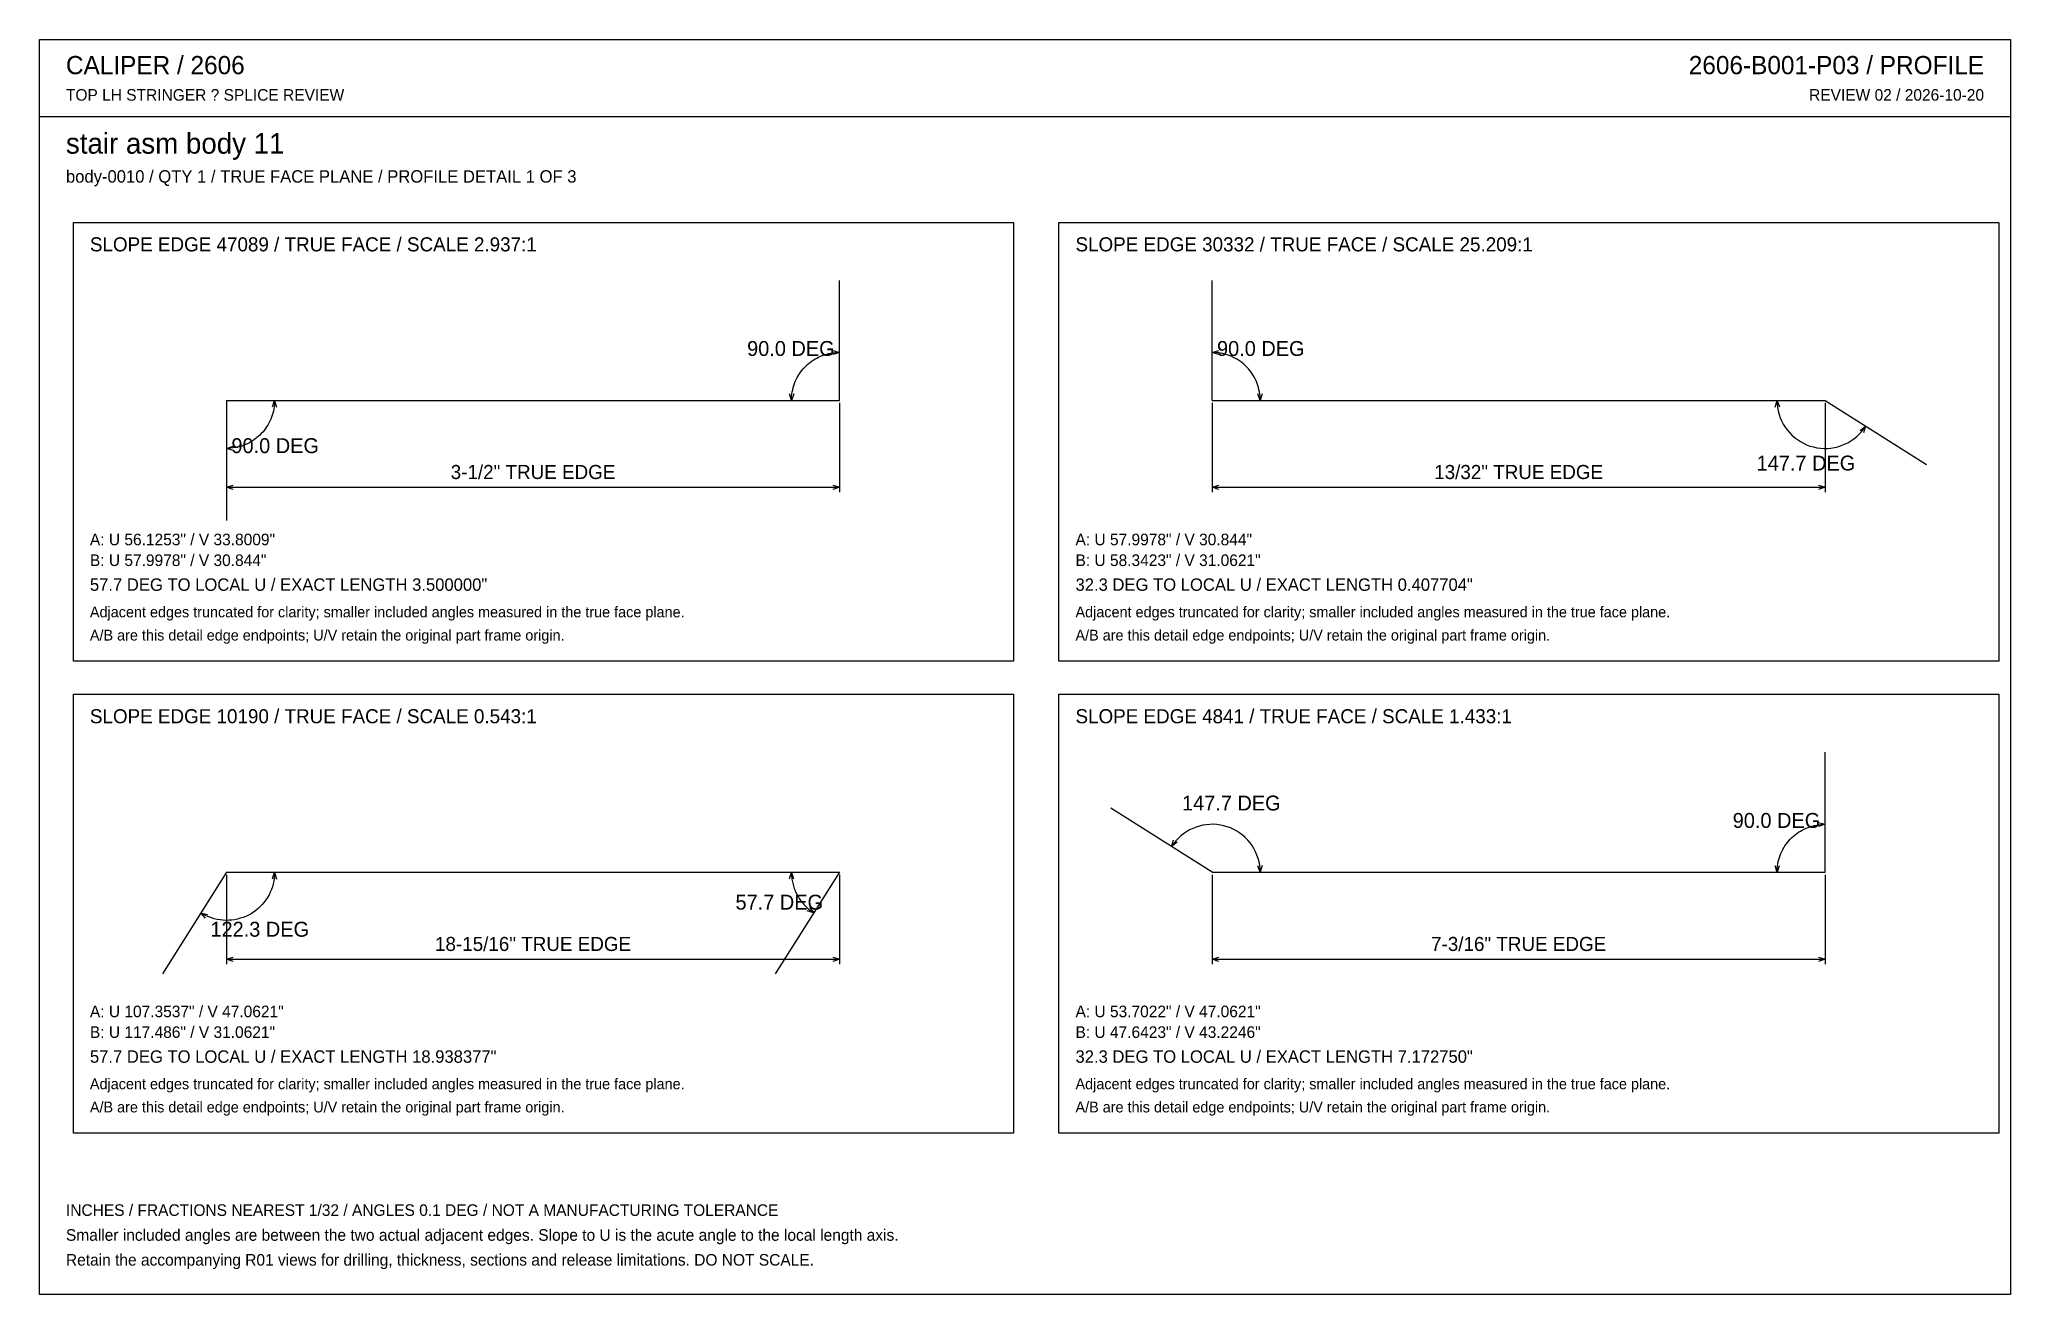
# Model space of a CAD drawing. Header units: inches. Extents: x 0.5 to 33.5, y 0.5 to 21.5.
import ezdxf
from ezdxf.enums import TextEntityAlignment as Align

# ---------------------------------------------------------------- set-up
doc = ezdxf.new("R2010")
doc.units = ezdxf.units.IN
doc.header["$MEASUREMENT"] = 0

msp = doc.modelspace()

# ---------------------------------------------------------------- linework, layer by layer
at = {"layer": 'ANNOTATION'}
for p, q in [((13.507, 16.182), (13.539, 16.198)), ((13.539, 16.198), (13.572, 16.213)), ((13.572, 16.213), (13.606, 16.226)), ((13.606, 16.226), (13.64, 16.238)), ((13.64, 16.238), (13.675, 16.249)), ((13.675, 16.249), (13.71, 16.258)), ((13.71, 16.258), (13.745, 16.265)), ((13.745, 16.265), (13.781, 16.27)), ((13.777, 16.31), (13.889, 16.278)), ((13.889, 16.278), (13.779, 16.241)), ((13.781, 16.27), (13.817, 16.275)), ((13.817, 16.275), (13.853, 16.277)), ((13.853, 16.277), (13.889, 16.278)), ((20.139, 16.278), (20.251, 16.31)), ((20.175, 16.277), (20.139, 16.278)), ((20.249, 16.241), (20.139, 16.278)), ((20.211, 16.275), (20.175, 16.277)), ((20.247, 16.27), (20.211, 16.275)), ((20.283, 16.265), (20.247, 16.27)), ((20.318, 16.258), (20.283, 16.265)), ((20.353, 16.249), (20.318, 16.258)), ((20.388, 16.238), (20.353, 16.249)), ((20.422, 16.226), (20.388, 16.238)), ((20.455, 16.213), (20.422, 16.226)), ((20.488, 16.198), (20.455, 16.213)), ((20.521, 16.182), (20.488, 16.198)), ((13.18, 15.854), (13.197, 15.885)), ((13.197, 15.885), (13.217, 15.916)), ((13.217, 15.916), (13.237, 15.946)), ((13.237, 15.946), (13.259, 15.974)), ((13.259, 15.974), (13.282, 16.002)), ((13.282, 16.002), (13.307, 16.029)), ((13.307, 16.029), (13.332, 16.054)), ((13.332, 16.054), (13.359, 16.079)), ((13.359, 16.079), (13.387, 16.102)), ((13.387, 16.102), (13.415, 16.124)), ((13.415, 16.124), (13.445, 16.145)), ((13.445, 16.145), (13.476, 16.164)), ((13.476, 16.164), (13.507, 16.182)), ((20.552, 16.164), (20.521, 16.182)), ((20.583, 16.145), (20.552, 16.164)), ((20.612, 16.124), (20.583, 16.145)), ((20.641, 16.102), (20.612, 16.124)), ((20.669, 16.079), (20.641, 16.102)), ((20.696, 16.054), (20.669, 16.079)), ((20.721, 16.029), (20.696, 16.054)), ((20.746, 16.002), (20.721, 16.029)), ((20.769, 15.974), (20.746, 16.002)), ((20.791, 15.946), (20.769, 15.974)), ((20.811, 15.916), (20.791, 15.946)), ((20.83, 15.885), (20.811, 15.916)), ((20.848, 15.854), (20.83, 15.885)), ((13.083, 15.472), (13.051, 15.584)), ((13.121, 15.583), (13.083, 15.472)), ((13.084, 15.508), (13.087, 15.544)), ((13.087, 15.544), (13.091, 15.58)), ((13.091, 15.58), (13.096, 15.616)), ((13.096, 15.616), (13.104, 15.651)), ((13.104, 15.651), (13.112, 15.687)), ((13.112, 15.687), (13.123, 15.721)), ((13.123, 15.721), (13.135, 15.755)), ((13.135, 15.755), (13.148, 15.789)), ((13.148, 15.789), (13.163, 15.822)), ((13.163, 15.822), (13.18, 15.854)), ((20.865, 15.822), (20.848, 15.854)), ((20.88, 15.789), (20.865, 15.822)), ((20.893, 15.755), (20.88, 15.789)), ((20.905, 15.721), (20.893, 15.755)), ((20.915, 15.687), (20.905, 15.721)), ((20.944, 15.472), (20.907, 15.583)), ((20.924, 15.651), (20.915, 15.687)), ((20.931, 15.616), (20.924, 15.651)), ((20.937, 15.58), (20.931, 15.616)), ((20.941, 15.544), (20.937, 15.58)), ((20.944, 15.508), (20.941, 15.544)), ((20.977, 15.584), (20.944, 15.472)), ((3.611, 15.431), (3.611, 13.931)), ((4.377, 15.223), (4.365, 15.189)), ((4.388, 15.258), (4.377, 15.223)), ((4.379, 15.362), (4.417, 15.472)), ((4.396, 15.293), (4.388, 15.258)), ((4.404, 15.328), (4.396, 15.293)), ((4.409, 15.364), (4.404, 15.328)), ((4.413, 15.4), (4.409, 15.364)), ((4.416, 15.436), (4.413, 15.4)), ((4.417, 15.472), (4.416, 15.436)), ((4.417, 15.472), (4.449, 15.36)), ((13.083, 15.472), (13.084, 15.508)), ((13.889, 15.431), (13.889, 13.931)), ((20.139, 15.431), (20.139, 13.931)), ((20.944, 15.472), (20.944, 15.508)), ((29.581, 15.36), (29.611, 15.472)), ((29.611, 15.472), (29.613, 15.413)), ((29.611, 15.472), (29.65, 15.362)), ((29.613, 15.413), (29.62, 15.354)), ((29.62, 15.354), (29.631, 15.296)), ((29.631, 15.296), (29.646, 15.238)), ((29.646, 15.238), (29.665, 15.182)), ((30.417, 15.431), (30.417, 13.931)), ((4.168, 14.89), (4.141, 14.866)), ((4.193, 14.916), (4.168, 14.89)), ((4.218, 14.942), (4.193, 14.916)), ((4.241, 14.97), (4.218, 14.942)), ((4.263, 14.999), (4.241, 14.97)), ((4.283, 15.028), (4.263, 14.999)), ((4.303, 15.059), (4.283, 15.028)), ((4.32, 15.09), (4.303, 15.059)), ((4.337, 15.123), (4.32, 15.09)), ((4.352, 15.156), (4.337, 15.123)), ((4.365, 15.189), (4.352, 15.156)), ((29.665, 15.182), (29.688, 15.128)), ((29.688, 15.128), (29.716, 15.075)), ((29.716, 15.075), (29.747, 15.025)), ((29.747, 15.025), (29.782, 14.977)), ((29.782, 14.977), (29.82, 14.931)), ((29.82, 14.931), (29.861, 14.889)), ((29.861, 14.889), (29.906, 14.85)), ((30.943, 14.862), (30.986, 14.903)), ((30.986, 14.903), (31.027, 14.946)), ((31.006, 14.969), (31.097, 15.041)), ((31.027, 14.946), (31.064, 14.992)), ((31.097, 15.041), (31.063, 14.93)), ((31.064, 14.992), (31.097, 15.041)), ((3.611, 14.667), (3.721, 14.704)), ((3.647, 14.667), (3.611, 14.667)), ((3.723, 14.634), (3.611, 14.667)), ((3.683, 14.67), (3.647, 14.667)), ((3.719, 14.674), (3.683, 14.67)), ((3.755, 14.68), (3.719, 14.674)), ((3.79, 14.687), (3.755, 14.68)), ((3.825, 14.696), (3.79, 14.687)), ((3.86, 14.706), (3.825, 14.696)), ((3.894, 14.718), (3.86, 14.706)), ((3.928, 14.731), (3.894, 14.718)), ((3.961, 14.746), (3.928, 14.731)), ((3.993, 14.763), (3.961, 14.746)), ((4.024, 14.781), (3.993, 14.763)), ((4.055, 14.8), (4.024, 14.781)), ((4.085, 14.821), (4.055, 14.8)), ((4.113, 14.842), (4.085, 14.821)), ((4.141, 14.866), (4.113, 14.842)), ((29.906, 14.85), (29.953, 14.814)), ((29.953, 14.814), (30.003, 14.781)), ((30.003, 14.781), (30.054, 14.753)), ((30.054, 14.753), (30.108, 14.728)), ((30.108, 14.728), (30.164, 14.707)), ((30.164, 14.707), (30.221, 14.691)), ((30.221, 14.691), (30.279, 14.679)), ((30.279, 14.679), (30.338, 14.671)), ((30.338, 14.671), (30.397, 14.667)), ((30.397, 14.667), (30.456, 14.668)), ((30.456, 14.668), (30.515, 14.673)), ((30.515, 14.673), (30.574, 14.682)), ((30.574, 14.682), (30.632, 14.696)), ((30.632, 14.696), (30.688, 14.714)), ((30.688, 14.714), (30.743, 14.736)), ((30.743, 14.736), (30.796, 14.762)), ((30.796, 14.762), (30.848, 14.792)), ((30.848, 14.792), (30.897, 14.825)), ((30.897, 14.825), (30.943, 14.862)), ((3.611, 14.014), (3.722, 14.049)), ((3.611, 14.014), (13.889, 14.014)), ((3.722, 13.979), (3.611, 14.014)), ((13.778, 14.049), (13.889, 14.014)), ((13.889, 14.014), (13.778, 13.979)), ((20.139, 14.014), (20.25, 14.049)), ((20.139, 14.014), (30.417, 14.014)), ((20.25, 13.979), (20.139, 14.014)), ((30.306, 14.049), (30.417, 14.014)), ((30.417, 14.014), (30.306, 13.979)), ((19.759, 8.266), (19.708, 8.236)), ((19.812, 8.292), (19.759, 8.266)), ((19.868, 8.314), (19.812, 8.292)), ((19.924, 8.332), (19.868, 8.314)), ((19.982, 8.346), (19.924, 8.332)), ((20.04, 8.355), (19.982, 8.346)), ((20.099, 8.36), (20.04, 8.355)), ((20.159, 8.361), (20.099, 8.36)), ((20.218, 8.357), (20.159, 8.361)), ((20.277, 8.349), (20.218, 8.357)), ((20.335, 8.337), (20.277, 8.349)), ((20.392, 8.32), (20.335, 8.337)), ((20.447, 8.3), (20.392, 8.32)), ((20.501, 8.275), (20.447, 8.3)), ((20.553, 8.247), (20.501, 8.275)), ((30.003, 8.247), (30.035, 8.265)), ((30.035, 8.265), (30.067, 8.281)), ((30.067, 8.281), (30.1, 8.296)), ((30.1, 8.296), (30.134, 8.31)), ((30.134, 8.31), (30.168, 8.322)), ((30.168, 8.322), (30.202, 8.332)), ((30.202, 8.332), (30.237, 8.341)), ((30.237, 8.341), (30.273, 8.348)), ((30.273, 8.348), (30.309, 8.354)), ((30.305, 8.393), (30.417, 8.361)), ((30.417, 8.361), (30.306, 8.324)), ((30.309, 8.354), (30.344, 8.358)), ((30.344, 8.358), (30.381, 8.36)), ((30.381, 8.36), (30.417, 8.361)), ((19.458, 7.987), (19.493, 8.098)), ((19.55, 8.059), (19.458, 7.987)), ((19.492, 8.035), (19.458, 7.987)), ((19.529, 8.082), (19.492, 8.035)), ((19.569, 8.125), (19.529, 8.082)), ((19.613, 8.166), (19.569, 8.125)), ((19.659, 8.203), (19.613, 8.166)), ((19.708, 8.236), (19.659, 8.203)), ((20.603, 8.214), (20.553, 8.247)), ((20.65, 8.178), (20.603, 8.214)), ((20.694, 8.139), (20.65, 8.178)), ((20.736, 8.097), (20.694, 8.139)), ((20.774, 8.051), (20.736, 8.097)), ((20.809, 8.003), (20.774, 8.051)), ((20.84, 7.953), (20.809, 8.003)), ((20.867, 7.9), (20.84, 7.953)), ((29.691, 7.905), (29.707, 7.937)), ((29.707, 7.937), (29.725, 7.969)), ((29.725, 7.969), (29.744, 7.999)), ((29.744, 7.999), (29.765, 8.029)), ((29.765, 8.029), (29.787, 8.058)), ((29.787, 8.058), (29.81, 8.086)), ((29.81, 8.086), (29.834, 8.112)), ((29.834, 8.112), (29.86, 8.138)), ((29.86, 8.138), (29.887, 8.162)), ((29.887, 8.162), (29.914, 8.185)), ((29.914, 8.185), (29.943, 8.207)), ((29.943, 8.207), (29.973, 8.228)), ((29.973, 8.228), (30.003, 8.247)), ((20.89, 7.845), (20.867, 7.9)), ((20.91, 7.789), (20.89, 7.845)), ((20.944, 7.556), (20.906, 7.665)), ((20.925, 7.732), (20.91, 7.789)), ((20.936, 7.674), (20.925, 7.732)), ((20.942, 7.615), (20.936, 7.674)), ((20.944, 7.556), (20.942, 7.615)), ((20.975, 7.668), (20.944, 7.556)), ((29.611, 7.556), (29.579, 7.667)), ((29.648, 7.666), (29.611, 7.556)), ((29.612, 7.592), (29.614, 7.628)), ((29.614, 7.628), (29.618, 7.664)), ((29.618, 7.664), (29.624, 7.699)), ((29.624, 7.699), (29.631, 7.735)), ((29.631, 7.735), (29.64, 7.77)), ((29.64, 7.77), (29.651, 7.804)), ((29.651, 7.804), (29.662, 7.839)), ((29.662, 7.839), (29.676, 7.872)), ((29.676, 7.872), (29.691, 7.905)), ((3.611, 7.514), (3.611, 6.014)), ((4.379, 7.314), (4.363, 7.267)), ((4.379, 7.446), (4.417, 7.556)), ((4.393, 7.361), (4.379, 7.314)), ((4.403, 7.409), (4.393, 7.361)), ((4.411, 7.458), (4.403, 7.409)), ((4.415, 7.506), (4.411, 7.458)), ((4.417, 7.556), (4.415, 7.506)), ((4.417, 7.556), (4.448, 7.443)), ((13.05, 7.444), (13.083, 7.556)), ((13.083, 7.556), (13.084, 7.532)), ((13.083, 7.556), (13.12, 7.445)), ((13.084, 7.532), (13.085, 7.509)), ((13.085, 7.509), (13.086, 7.486)), ((13.086, 7.486), (13.089, 7.463)), ((13.089, 7.463), (13.092, 7.44)), ((13.092, 7.44), (13.095, 7.417)), ((13.095, 7.417), (13.1, 7.395)), ((13.1, 7.395), (13.105, 7.372)), ((13.105, 7.372), (13.11, 7.349)), ((13.11, 7.349), (13.116, 7.327)), ((13.116, 7.327), (13.123, 7.305)), ((13.123, 7.305), (13.131, 7.283)), ((13.131, 7.283), (13.139, 7.261)), ((13.889, 7.514), (13.889, 6.014)), ((20.139, 7.514), (20.139, 6.014)), ((29.611, 7.556), (29.612, 7.592)), ((30.417, 7.514), (30.417, 6.014)), ((4.14, 6.948), (4.102, 6.917)), ((4.176, 6.982), (4.14, 6.948)), ((4.21, 7.017), (4.176, 6.982)), ((4.242, 7.055), (4.21, 7.017)), ((4.271, 7.094), (4.242, 7.055)), ((4.298, 7.135), (4.271, 7.094)), ((4.323, 7.178), (4.298, 7.135)), ((4.344, 7.222), (4.323, 7.178)), ((4.363, 7.267), (4.344, 7.222)), ((13.139, 7.261), (13.148, 7.24)), ((13.148, 7.24), (13.157, 7.219)), ((13.157, 7.219), (13.167, 7.198)), ((13.167, 7.198), (13.178, 7.177)), ((13.178, 7.177), (13.189, 7.157)), ((13.189, 7.157), (13.201, 7.137)), ((13.201, 7.137), (13.213, 7.117)), ((13.213, 7.117), (13.226, 7.098)), ((13.226, 7.098), (13.239, 7.079)), ((13.239, 7.079), (13.253, 7.061)), ((13.253, 7.061), (13.268, 7.043)), ((13.268, 7.043), (13.283, 7.025)), ((13.283, 7.025), (13.298, 7.008)), ((13.298, 7.008), (13.314, 6.991)), ((13.314, 6.991), (13.331, 6.975)), ((13.331, 6.975), (13.347, 6.959)), ((13.347, 6.959), (13.365, 6.944)), ((13.365, 6.944), (13.383, 6.929)), ((13.384, 6.965), (13.458, 6.875)), ((3.222, 6.85), (3.18, 6.875)), ((3.258, 6.789), (3.18, 6.875)), ((3.18, 6.875), (3.293, 6.848)), ((3.266, 6.828), (3.222, 6.85)), ((3.311, 6.808), (3.266, 6.828)), ((3.357, 6.791), (3.311, 6.808)), ((3.404, 6.777), (3.357, 6.791)), ((3.452, 6.766), (3.404, 6.777)), ((3.501, 6.758), (3.452, 6.766)), ((3.55, 6.752), (3.501, 6.758)), ((3.599, 6.75), (3.55, 6.752)), ((3.648, 6.751), (3.599, 6.75)), ((3.697, 6.755), (3.648, 6.751)), ((3.745, 6.761), (3.697, 6.755)), ((3.794, 6.771), (3.745, 6.761)), ((3.841, 6.784), (3.794, 6.771)), ((3.888, 6.799), (3.841, 6.784)), ((3.933, 6.817), (3.888, 6.799)), ((3.978, 6.838), (3.933, 6.817)), ((4.021, 6.862), (3.978, 6.838)), ((4.062, 6.888), (4.021, 6.862)), ((4.102, 6.917), (4.062, 6.888)), ((13.458, 6.875), (13.346, 6.907)), ((13.383, 6.929), (13.401, 6.915)), ((13.401, 6.915), (13.42, 6.901)), ((13.42, 6.901), (13.439, 6.888)), ((13.439, 6.888), (13.458, 6.875)), ((3.611, 6.097), (3.722, 6.132)), ((3.611, 6.097), (13.889, 6.097)), ((3.722, 6.062), (3.611, 6.097)), ((13.778, 6.132), (13.889, 6.097)), ((13.889, 6.097), (13.778, 6.062)), ((20.139, 6.097), (20.25, 6.132)), ((20.139, 6.097), (30.417, 6.097)), ((20.25, 6.062), (20.139, 6.097)), ((30.306, 6.132), (30.417, 6.097)), ((30.417, 6.097), (30.306, 6.062))]:
    msp.add_line(p, q, dxfattribs=at)
at = {"layer": 'OUTLINE'}
for p, q in [((0.472, 21.528), (33.528, 21.528)), ((0.472, 0.472), (0.472, 21.528)), ((33.528, 21.528), (33.528, 0.472)), ((0.472, 20.236), (33.528, 20.236)), ((1.042, 18.458), (16.806, 18.458)), ((1.042, 11.097), (1.042, 18.458)), ((16.806, 18.458), (16.806, 11.097)), ((17.569, 18.458), (33.333, 18.458)), ((17.569, 11.097), (17.569, 18.458)), ((33.333, 18.458), (33.333, 11.097)), ((13.889, 15.472), (13.889, 17.486)), ((20.139, 15.472), (20.139, 17.486)), ((3.611, 15.472), (13.889, 15.472)), ((3.611, 15.472), (3.611, 13.458)), ((20.139, 15.472), (30.417, 15.472)), ((30.417, 15.472), (32.118, 14.395)), ((16.806, 11.097), (1.042, 11.097)), ((33.333, 11.097), (17.569, 11.097)), ((1.042, 10.542), (16.806, 10.542)), ((1.042, 3.181), (1.042, 10.542)), ((16.806, 10.542), (16.806, 3.181)), ((17.569, 10.542), (33.333, 10.542)), ((17.569, 3.181), (17.569, 10.542)), ((33.333, 10.542), (33.333, 3.181)), ((30.417, 7.556), (30.417, 9.569)), ((20.139, 7.556), (18.437, 8.633)), ((3.611, 7.556), (2.534, 5.854)), ((3.611, 7.556), (13.889, 7.556)), ((13.889, 7.556), (12.811, 5.854)), ((20.139, 7.556), (30.417, 7.556)), ((16.806, 3.181), (1.042, 3.181)), ((33.333, 3.181), (17.569, 3.181)), ((33.528, 0.472), (0.472, 0.472))]:
    msp.add_line(p, q, dxfattribs=at)

# ---------------------------------------------------------------- texts
at = {"layer": 'ANNOTATION'}
for s, height, p in [('CALIPER / 2606', 0.30556, (0.917, 20.944)), ('TOP LH STRINGER ? SPLICE REVIEW', 0.19444, (0.917, 20.5)), ('stair asm body 11', 0.34722, (0.917, 19.611)), ('body-0010 / QTY 1 / TRUE FACE PLANE / PROFILE DETAIL 1 OF 3', 0.20833, (0.917, 19.125)), ('SLOPE EDGE 47089 / TRUE FACE / SCALE 2.937:1', 0.23611, (1.319, 17.972)), ('SLOPE EDGE 30332 / TRUE FACE / SCALE 25.209:1', 0.23611, (17.847, 17.972)), ('A: U 56.1253" / V 33.8009"', 0.19444, (1.319, 13.042)), ('A: U 57.9978" / V 30.844"', 0.19444, (17.847, 13.042)), ('B: U 57.9978" / V 30.844"', 0.19444, (1.319, 12.694)), ('B: U 58.3423" / V 31.0621"', 0.19444, (17.847, 12.694)), ('57.7 DEG TO LOCAL U / EXACT LENGTH 3.500000"', 0.20833, (1.319, 12.278)), ('32.3 DEG TO LOCAL U / EXACT LENGTH 0.407704"', 0.20833, (17.847, 12.278)), ('Adjacent edges truncated for clarity; smaller included angles measured in the true face plane.', 0.18056, (1.319, 11.833)), ('Adjacent edges truncated for clarity; smaller included angles measured in the true face plane.', 0.18056, (17.847, 11.833)), ('A/B are this detail edge endpoints; U/V retain the original part frame origin.', 0.18056, (1.319, 11.444)), ('A/B are this detail edge endpoints; U/V retain the original part frame origin.', 0.18056, (17.847, 11.444)), ('SLOPE EDGE 10190 / TRUE FACE / SCALE 0.543:1', 0.23611, (1.319, 10.056)), ('SLOPE EDGE 4841 / TRUE FACE / SCALE 1.433:1', 0.23611, (17.847, 10.056)), ('A: U 107.3537" / V 47.0621"', 0.19444, (1.319, 5.125)), ('A: U 53.7022" / V 47.0621"', 0.19444, (17.847, 5.125)), ('B: U 117.486" / V 31.0621"', 0.19444, (1.319, 4.778)), ('B: U 47.6423" / V 43.2246"', 0.19444, (17.847, 4.778)), ('57.7 DEG TO LOCAL U / EXACT LENGTH 18.938377"', 0.20833, (1.319, 4.361)), ('32.3 DEG TO LOCAL U / EXACT LENGTH 7.172750"', 0.20833, (17.847, 4.361)), ('Adjacent edges truncated for clarity; smaller included angles measured in the true face plane.', 0.18056, (1.319, 3.917)), ('Adjacent edges truncated for clarity; smaller included angles measured in the true face plane.', 0.18056, (17.847, 3.917)), ('A/B are this detail edge endpoints; U/V retain the original part frame origin.', 0.18056, (1.319, 3.528)), ('A/B are this detail edge endpoints; U/V retain the original part frame origin.', 0.18056, (17.847, 3.528)), ('INCHES / FRACTIONS NEAREST 1/32 / ANGLES 0.1 DEG / NOT A MANUFACTURING TOLERANCE', 0.19444, (0.917, 1.792)), ('Smaller included angles are between the two actual adjacent edges. Slope to U is the acute angle to the local length axis.', 0.194444, (0.917, 1.375)), ('Retain the accompanying R01 views for drilling, thickness, sections and release limitations. DO NOT SCALE.', 0.194444, (0.917, 0.958))]:
    msp.add_text(s, height=height, dxfattribs=at).set_placement(p)
for s, height, p in [('2606-B001-P03 / PROFILE', 0.30556, (33.083, 20.944)), ('REVIEW 02 / 2026-10-20', 0.19444, (33.083, 20.5))]:
    msp.add_text(s, height=height, dxfattribs=at).set_placement(p, align=Align.RIGHT)
for s, height, p in [('90.0 DEG', 0.25, (13.074, 16.218)), ('90.0 DEG', 0.25, (20.954, 16.218)), ('90.0 DEG', 0.25, (4.426, 14.588)), ('147.7 DEG', 0.25, (30.096, 14.296)), ('3-1/2" TRUE EDGE', 0.23611, (8.75, 14.153)), ('13/32" TRUE EDGE', 0.23611, (25.278, 14.153)), ('147.7 DEG', 0.25, (20.46, 8.593)), ('90.0 DEG', 0.25, (29.602, 8.301)), ('57.7 DEG', 0.25, (12.879, 6.93)), ('122.3 DEG', 0.25, (4.167, 6.476)), ('18-15/16" TRUE EDGE', 0.23611, (8.75, 6.236)), ('7-3/16" TRUE EDGE', 0.23611, (25.278, 6.236))]:
    msp.add_text(s, height=height, dxfattribs=at).set_placement(p, align=Align.CENTER)

doc.saveas('drawing.dxf')
